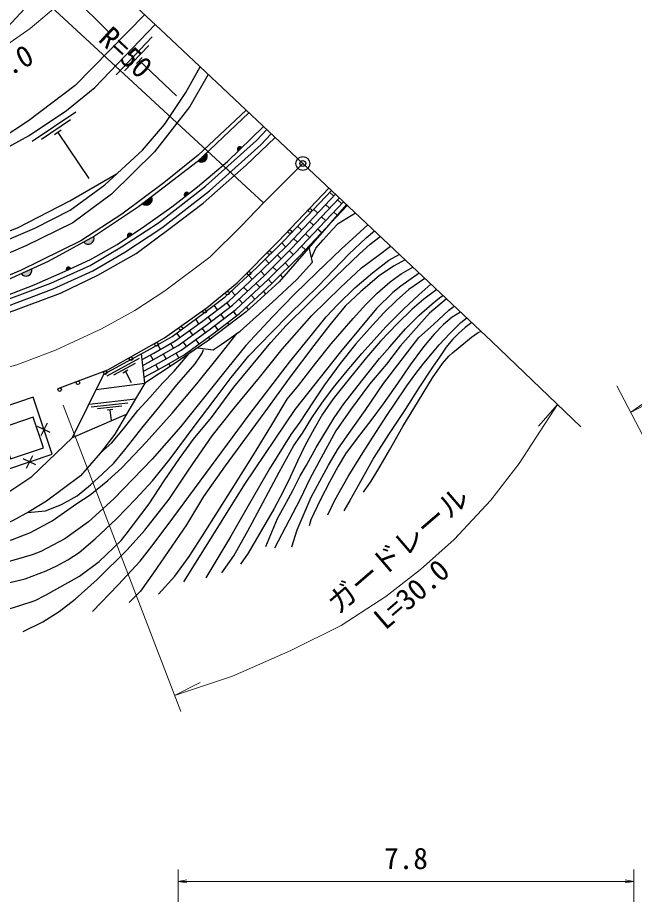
# Model space of a CAD drawing. Units: millimetres at full size, sheet at 1:1000, with parts at other scales. Extents: x 40000 to 680000, y 20000 to 380000.
# Drawn here: x 228977 to 281746, y 244432 to 319472 of the extents above; entities that cross this region are included whole.
import ezdxf
from ezdxf.enums import TextEntityAlignment as Align

# ---------------------------------------------------------------- set-up
doc = ezdxf.new("R2010")
doc.units = ezdxf.units.MM
doc.header["$LTSCALE"] = 1000
doc.header["$PDMODE"] = 32
doc.header["$PDSIZE"] = 500
doc.linetypes.add('CHAIN', pattern=[18.5, 12, -1.5, 3.5, -1.5])
for name, color, linetype, lineweight in [('M-BGD', 7, 'Continuous', 25), ('M-BMK', 2, 'CHAIN', 13), ('M-BMK-OTRS', 5, 'Continuous', 25), ('M-BMK-SRVR', 3, 'Continuous', 25), ('M-STR-HTXT', 7, 'Continuous', 13)]:
    doc.layers.add(name, color=color, linetype=linetype, lineweight=lineweight)
doc.layers.add('M-OTRS', color=6, linetype='Continuous')
doc.styles.add('ＭＳ ゴシック', font='')
doc.styles.get('ＭＳ ゴシック').set_extended_font_data('MS Gothic')

# ---------------------------------------------------------------- blocks, each defined once
blk = doc.blocks.new('open_arrow')
at = {"color": 0, "linetype": 'Continuous', "lineweight": -2}
blk.add_lwpolyline([(7.5, 1.25), (0, 0), (7.5, -1.25)], dxfattribs=at)

msp = doc.modelspace()

# ---------------------------------------------------------------- hatches: boundary and pattern name
at = {"layer": 'M-BGD'}
for points in [[(247863, 308057), (248152, 308336, 0.4608), (247844, 308365, 0.4608)], [(244413, 307192), (245132, 307874, -0.82183)], [(240445, 304137), (239658, 303534, 0.82183)], [(243618, 304412), (243301, 304165, -0.4608), (243315, 304474, -0.4608)], [(238425, 300672), (238759, 300895, 0.4608), (238462, 300979, 0.4608)], [(235506, 300734), (234636, 300261, 0.82183)], [(230185, 297967), (229283, 297559, 0.82183)], [(233163, 297808), (233526, 297979, 0.4608), (233244, 298106, 0.4608)]]:
    msp.add_hatch(color=256, dxfattribs=at).paths.add_polyline_path(points)

# ---------------------------------------------------------------- linework, layer by layer
for p, q in [((232937, 322035), (236738, 318292)), ((240502, 317834), (237402, 314572)), ((240203, 317083), (238136, 314909)), ((239628, 316043), (239146, 315536)), ((239387, 315790), (242573, 312761)), ((233961, 311379), (230227, 308867)), ((233506, 310712), (231017, 309037)), ((232719, 309821), (232138, 309430)), ((232429, 309625), (235079, 305687)), ((256016, 304205), (255675, 304526)), ((255672, 303155), (255331, 303477)), ((256699, 303561), (256358, 303883)), ((254645, 302748), (254304, 303070)), ((255328, 302105), (254987, 302427)), ((256315, 302550), (256014, 302833)), ((254301, 301699), (253960, 302020)), ((253274, 301292), (252933, 301614)), ((253957, 300649), (253616, 300971)), ((255000, 301041), (254643, 301377)), ((251908, 299856), (251579, 300190)), ((252930, 300243), (252589, 300564)), ((254342, 300287), (254299, 300327)), ((252567, 299187), (252238, 299521)), ((253613, 299599), (253272, 299921)), ((250484, 298452), (250154, 298786)), ((251525, 298820), (251196, 299154)), ((253000, 298747), (252896, 298853)), ((251142, 297784), (250813, 298118)), ((252184, 298151), (251855, 298485)), ((249050, 297077), (248730, 297420)), ((250101, 297416), (249781, 297759)), ((251682, 297235), (251472, 297449)), ((249690, 296390), (249370, 296734)), ((250741, 296729), (250421, 297073)), ((247587, 295713), (247267, 296056)), ((248638, 296051), (248318, 296395)), ((249279, 295365), (248959, 295708)), ((250216, 295826), (250010, 296047)), ((247160, 294706), (246876, 295079)), ((248227, 295026), (247907, 295369)), ((245042, 294187), (245000, 294241)), ((246080, 294474), (245796, 294847)), ((247729, 293959), (247444, 294333)), ((248734, 294483), (248547, 294683)), ((244492, 293275), (244216, 293654)), ((245569, 293495), (245285, 293868)), ((246649, 293727), (246365, 294100)), ((243960, 292307), (243684, 292686)), ((245044, 292516), (244768, 292896)), ((246137, 292748), (245853, 293121)), ((247068, 293176), (246933, 293354)), ((242875, 292098), (242599, 292477)), ((244512, 291548), (244236, 291928)), ((245462, 291943), (245321, 292137)), ((241215, 291078), (240981, 291485)), ((242316, 291171), (242082, 291578)), ((243427, 291339), (243151, 291718)), ((239863, 288192), (239590, 290712)), ((240579, 290180), (240355, 290593)), ((241684, 290265), (241449, 290672)), ((242784, 290358), (242550, 290765)), ((243807, 290817), (243704, 290960)), ((239389, 290290), (236619, 288790)), ((239028, 289856), (237181, 288856)), ((241025, 289355), (240802, 289768)), ((242048, 289634), (241918, 289859)), ((238420, 289288), (237989, 289054)), ((238204, 289171), (238704, 288248)), ((235707, 287651), (239863, 288192)), ((235092, 286402), (239067, 286833)), ((238402, 286480), (235271, 286140)), ((237903, 286215), (235815, 285988)), ((237125, 285919), (236638, 285866)), ((233678, 283530), (238309, 285539)), ((236882, 285893), (236983, 284964)), ((231770, 283958), (230696, 284491)), ((231500, 284762), (230967, 283688)), ((230545, 281186), (229471, 281719)), ((229742, 280915), (230274, 281989))]:
    msp.add_line(p, q, dxfattribs=at)
for points in [[(239860, 319723), (233904, 313668), (229913, 310635), (227460, 309026), (223650, 307391), (219723, 305879), (213967, 304356), (209926, 303676), (214226, 312082), (218303, 312833), (221306, 314000), (223937, 315311), (225913, 316661), (227402, 317913), (229586, 320222), (234299, 325008)], [(206410, 295924), (210363, 302584), (222527, 305825), (226157, 307296), (229982, 309374), (233155, 311508), (235595, 313479), (240737, 318890)], [(199868, 286366), (203279, 287342), (205023, 288439), (207787, 291456), (213409, 294052), (222778, 298175), (230454, 301447), (233482, 302979), (236432, 305171), (239662, 308123), (241555, 310332), (243371, 313051), (244596, 315249)], [(245282, 314603), (243708, 311852), (240679, 307988), (237010, 304359), (233720, 301906), (229694, 299933), (219465, 295546), (214044, 293473), (209679, 291281), (207627, 289868)], [(248522, 311552), (244413, 307705), (241501, 305322), (237886, 302643), (234400, 300368), (229229, 297838), (222572, 295037), (217669, 293319), (212504, 291685), (209981, 291000), (210059, 290710), (210119, 290462)], [(248765, 311323), (244345, 307127), (239311, 303268), (235566, 300767), (231583, 298600), (226562, 296327), (218586, 293323), (210052, 290708)], [(207627, 289868), (215661, 291782), (220825, 293329), (227049, 295314), (230394, 296586), (233050, 297755), (235217, 298776), (237503, 300055), (239827, 301609), (242163, 303279), (244360, 304990), (246927, 307154), (250022, 310139)], [(191427, 293578), (198641, 289951), (203305, 288633), (209227, 289811), (217004, 291886), (226505, 294742), (231823, 296749), (235180, 298253), (237883, 299847), (241021, 301901), (245066, 305036), (249426, 308953), (250298, 309880)], [(191581, 292911), (198450, 289458), (203283, 288092), (209346, 289298), (217148, 291380), (226674, 294243), (232024, 296262), (235422, 297784), (238161, 299400), (241327, 301472), (245403, 304632), (249794, 308576), (250681, 309519)], [(205378, 288007), (210392, 288995), (218418, 291108), (226581, 293624), (232662, 295894), (235845, 297421), (239117, 299294), (242156, 301526), (244851, 303580), (248533, 306838), (251021, 309199)], [(206410, 295924), (214516, 297313), (224202, 299684), (228968, 301488), (233458, 303775), (237440, 306092)], [(232585, 287785), (236707, 289332), (241546, 292073), (245207, 294666), (247767, 296770), (251287, 300335), (255613, 304875)], [(233678, 283530), (236351, 288959), (240419, 291161), (242208, 292192), (244525, 293879), (246748, 295572), (249438, 298081), (251750, 300358), (255820, 304680)], [(239645, 290208), (240648, 290751), (242464, 291798), (244805, 293503), (247051, 295213), (249763, 297742), (252086, 300030), (256161, 304359)], [(239699, 289704), (240877, 290342), (242720, 291404), (245085, 293127), (247354, 294854), (250088, 297403), (252421, 299702), (256503, 304037)], [(239754, 289200), (241105, 289932), (242976, 291010), (245366, 292750), (247657, 294494), (250413, 297065), (252757, 299374), (256845, 303715)], [(239808, 288696), (241334, 289522), (243232, 290616), (245646, 292374), (247960, 294135), (250737, 296726), (253093, 299046), (257186, 303394)], [(257112, 303464), (251349, 296853), (248534, 294301), (245350, 291857), (242284, 289789), (239863, 288192)], [(254124, 298912), (254505, 299744), (255115, 300463), (255880, 301320), (256390, 301856), (256763, 302083), (257872, 302748)], [(258936, 301746), (256657, 299652), (254569, 297644), (252668, 295805), (250788, 293853), (248516, 291395), (246945, 289473), (244993, 287044), (242937, 284473), (240478, 281682), (237223, 278294), (235054, 276330), (233027, 274873), (230961, 273788), (230238, 273489), (227986, 272849), (226478, 272705), (223513, 272745), (220319, 272917), (215599, 274262), (211310, 276150), (208701, 278011), (207532, 279013)], [(227821, 271000), (229628, 271436), (231436, 272122), (232329, 272557), (233286, 273067), (234251, 273700), (235624, 274865), (237447, 276563), (239097, 278279), (240513, 279840), (242043, 281712), (244093, 284481), (245884, 286855), (247259, 288679), (248774, 290538), (250695, 292514), (252208, 294048), (254713, 296520), (257314, 299234), (258797, 300613), (259498, 301217)], [(227961, 268779), (229074, 269120), (230484, 269596), (231354, 270044), (234276, 271679), (235966, 272920), (237852, 274733), (238265, 275253), (240245, 277864), (241521, 279824), (242834, 281748), (244037, 283381), (245566, 285252), (247490, 287841), (250636, 291652), (251950, 293115), (253868, 294998), (256165, 297294), (258217, 299265), (259153, 300091), (260006, 300738)], [(229454, 266929), (231148, 267776), (232535, 268655), (233910, 269712), (235796, 271385), (238359, 273937), (239853, 275604), (241941, 278267), (243598, 280753), (245617, 283674), (247496, 286051), (249664, 288678), (251607, 291097), (254157, 293975), (256611, 296376), (258396, 298045), (259837, 299108), (260879, 299917)], [(244391, 291211), (245708, 291043), (246407, 291507), (248008, 292644), (250779, 295126), (252873, 297065), (254213, 298532), (253917, 299799)], [(235394, 268641), (237585, 270938), (239455, 272948), (240653, 274490), (242248, 276635), (244606, 279806), (248779, 285486), (252235, 289969), (253985, 292131), (255375, 293851), (256366, 294918), (257835, 296350), (259331, 297629), (260725, 298702), (261632, 299207)], [(262132, 298737), (261134, 298191), (259921, 297379), (258349, 296035), (257006, 294766), (255684, 293184), (254307, 291416), (252292, 288718), (250352, 286042), (246747, 281105), (244889, 278486), (243437, 276059), (240615, 271964), (239489, 270389), (238513, 269414)], [(241030, 270120), (242440, 271680), (243644, 273349), (244751, 275036), (247348, 279153), (249157, 282059), (250716, 284620), (252053, 286818), (252997, 287984), (254452, 289868), (255816, 291549), (257686, 293723), (258777, 294917), (259726, 295889), (260859, 296866), (261782, 297546), (262784, 298123)], [(263331, 297607), (261769, 296474), (261072, 295946), (259684, 294569), (256589, 290860), (252700, 285938), (248403, 279542), (244669, 273548), (243162, 271190)], [(263821, 297147), (262458, 296203), (261381, 295270), (260350, 294243), (259337, 293137), (257908, 291556), (256586, 289870), (255245, 288033), (254252, 286574), (253137, 284835), (252366, 283797), (250521, 280844), (248691, 277698), (247234, 275099), (245090, 271531)], [(246448, 271966), (247487, 273412), (248664, 275560), (249033, 276230), (251356, 280566), (252621, 282857), (253342, 283914), (254158, 285213), (255002, 286478), (255990, 287818), (257169, 289246), (258421, 290723), (260522, 293045), (261998, 294510), (263306, 295739), (264342, 296656)], [(264830, 296196), (263733, 295381), (262738, 294508), (261468, 293286), (260027, 291768), (258835, 290377), (257331, 288548), (255973, 286856), (255062, 285522), (254344, 284276), (253583, 282890), (252928, 281507), (252283, 280129), (251706, 278927), (250935, 277463), (248692, 273645), (248041, 272694)], [(250216, 274213), (251226, 276606), (251774, 277635), (252515, 279002), (253150, 280242), (253680, 281159), (254519, 282691), (256054, 285216), (256881, 286418), (258101, 287987), (259945, 290288), (260828, 291298), (262158, 292845), (263334, 293994), (264450, 294979), (265065, 295477), (265358, 295699)], [(265662, 295413), (264205, 294174), (263073, 292882), (261711, 291339), (260540, 289821), (259095, 288111), (257460, 285906), (256214, 284096), (254939, 281802), (253985, 279987), (253157, 278261), (250970, 274059)], [(252429, 274183), (252889, 275635), (254098, 278439), (255562, 281177), (256431, 282611), (257650, 284351), (258708, 285834), (260294, 288167), (263293, 292090), (264554, 293210), (265866, 294428), (266335, 294779)], [(266876, 294270), (266167, 293845), (265404, 293219), (264605, 292375), (263708, 291308), (262567, 289742), (261472, 288161), (260250, 286406), (259203, 284992), (258033, 283487), (257023, 282132), (256391, 281090), (255678, 279769), (254872, 278184), (254074, 276495), (253909, 275987)], [(255513, 276908), (256129, 278176), (257270, 280205), (258498, 282234), (259625, 283957), (260569, 285425), (261266, 286478), (262273, 287962), (262963, 288902), (263723, 289883), (264468, 290789), (265054, 291464), (265945, 292436), (266903, 293365), (267414, 293763)], [(267828, 293374), (267263, 292940), (266697, 292445), (266193, 291927), (265647, 291268), (265082, 290424), (264474, 289563), (263302, 287775), (262125, 285944), (260705, 283800), (259440, 281816), (258169, 279522), (257399, 278145), (256885, 277267)], [(208042, 279449), (210081, 277677), (212588, 276221), (213994, 275566), (220000, 273836), (222650, 273736), (224139, 273758), (226090, 274054), (228551, 274793), (230096, 275402), (231937, 276407), (234042, 277889), (235202, 278636), (236694, 279859), (237905, 280943), (239981, 283129), (242199, 285631), (244300, 288117), (246496, 290864), (247772, 292476)], [(258560, 278866), (259216, 279789), (259795, 280734), (260786, 282445), (261926, 284465), (263261, 286679), (264466, 288636), (265323, 289881), (265866, 290490), (266168, 290775), (267802, 292128), (268372, 292511), (268624, 292624)], [(229829, 277106), (231367, 277257), (232746, 277804), (234069, 278534), (235225, 279475), (236223, 280399), (237203, 281343), (238156, 282477), (239723, 284468), (241061, 286100), (242600, 288033), (244149, 289810), (244570, 290450), (244771, 290743), (244890, 291054)], [(236076, 282213), (237031, 283091), (238145, 284430), (239259, 285834), (240301, 286949), (241370, 288199), (242365, 289221), (243635, 290701)], [(239863, 288192), (238700, 286207), (237301, 283820), (236076, 282213), (234370, 280249), (231451, 278077), (230011, 277203), (228546, 276417), (226645, 275641), (224510, 275215), (223071, 275138), (221237, 275144), (219175, 275487), (217010, 276039), (215902, 276364), (214504, 276832), (213222, 277402), (211247, 278695), (209836, 279425), (208655, 279974)], [(209335, 281029), (211806, 280485), (214634, 279412), (217705, 278062), (219870, 277650), (221338, 277437), (223588, 277482), (225381, 277775), (226993, 278330), (228330, 278931), (230211, 280188), (233678, 283530)]]:
    msp.add_lwpolyline(points, dxfattribs=at)
for points in [[(228069, 280799), (231947, 282106), (230302, 286990), (226424, 285683)], [(228366, 281704), (231194, 282657), (230315, 285265), (227487, 284312)]]:
    msp.add_lwpolyline(points, close=True, dxfattribs=at)
for centre in [(253997, 302961), (252272, 301152), (250532, 299357), (248776, 297578), (246935, 295892), (244987, 294326), (242947, 292881), (240859, 291511), (238683, 290279), (236488, 289090), (234148, 288211), (232585, 287635)]:
    msp.add_circle(centre, 150, dxfattribs=at)
for centre, radius, start, end in [((247986, 308219), 203, 35.00773, 232.93112), ((244705, 307604), 505, 234.67418, 32.33237), ((239992, 303913), 505, 228.65088, 26.30907), ((243440, 304314), 203, 28.94657, 226.86996), ((238575, 300810), 203, 24.80827, 222.73166), ((235024, 300583), 505, 219.71474, 17.37293), ((229694, 297852), 505, 215.5347, 13.19289), ((233331, 297922), 203, 16.25936, 214.18274)]:
    msp.add_arc(centre, radius, start, end, dxfattribs=at)
at = {"layer": 'M-BMK'}
msp.add_lwpolyline([(172581, 275626), (185637, 278814), (202427, 283093), (225768, 288919), (228910, 289744), (232234, 291016), (236163, 292837), (239004, 294397), (241579, 296088), (245413, 298969), (248141, 301649), (250012, 303620), (253377, 306981)], dxfattribs=at)
at = {"layer": 'M-BMK-OTRS'}
msp.add_line((269556, 291747), (241622, 318049), dxfattribs=at)
at = {"layer": 'M-BMK-SRVR'}
msp.add_circle((253377, 306981), 600, dxfattribs=at)
at = {"layer": 'M-OTRS'}
msp.add_point((253377, 306981), dxfattribs=at)
at = {"layer": 'M-STR-HTXT'}
for p, q in [((241622, 318049), (229341, 329720)), ((250012, 303620), (229190, 322872)), ((277148, 284447), (269556, 291747)), ((288189, 272654), (280244, 287951)), ((281419, 285689), (283419, 287113)), ((232877, 286316), (242949, 260077)), ((275152, 286366), (273543, 284512)), ((242416, 261466), (244612, 262563)), ((242707, 236707), (242707, 246555)), ((281707, 236707), (281707, 246555)), ((281707, 245555), (242707, 245555))]:
    msp.add_line(p, q, dxfattribs=at)
for points in [[(391216, 341553), (387114, 342174), (382755, 342411), (380028, 342434), (376721, 342309), (374152, 342106), (371682, 341777), (368910, 341235), (366769, 340748), (363848, 339978), (359429, 338466), (357077, 337464), (354869, 336411), (351984, 334862), (350068, 333614), (347147, 331440), (336391, 323439), (326053, 315931), (306285, 301486), (301109, 297836), (294881, 293703), (286308, 288228), (281419, 285689)], [(205876, 308179), (212906, 310168), (218779, 312312), (222723, 314081), (227181, 316534), (230049, 318541), (232046, 320228), (235603, 323769)], [(242416, 261466), (247354, 263124), (252357, 265302), (256662, 267445), (260469, 269920), (263455, 272226), (266316, 274821), (269462, 278180), (271876, 281309), (275152, 286366)]]:
    msp.add_lwpolyline(points, dxfattribs=at)

# ---------------------------------------------------------------- block references
at = {"layer": 'M-STR-HTXT', "xscale": 100, "yscale": 100}
msp.add_blockref('open_arrow', (242707, 245555), dxfattribs=at)
at = {"layer": 'M-STR-HTXT', "xscale": 100, "yscale": 100, "rotation": 180}
msp.add_blockref('open_arrow', (281707, 245555), dxfattribs=at)

# ---------------------------------------------------------------- texts
at = {"layer": 'M-STR-HTXT', "style": 'ＭＳ ゴシック'}
for s, rotation, p in [('R=50', 317.244, (235419, 317112)), ('L=44.0', 28.108, (224198, 311631)), ('ガードレール', 40.752, (256775, 267926)), ('L=30.0', 40.752, (260792, 266577))]:
    msp.add_text(s, height=1833, rotation=rotation, dxfattribs=at).set_placement(p, align=Align.BOTTOM_LEFT)
msp.add_text('7.8', height=1833, dxfattribs=at).set_placement((262207, 246055), align=Align.BOTTOM_CENTER)

doc.saveas('drawing.dxf')
